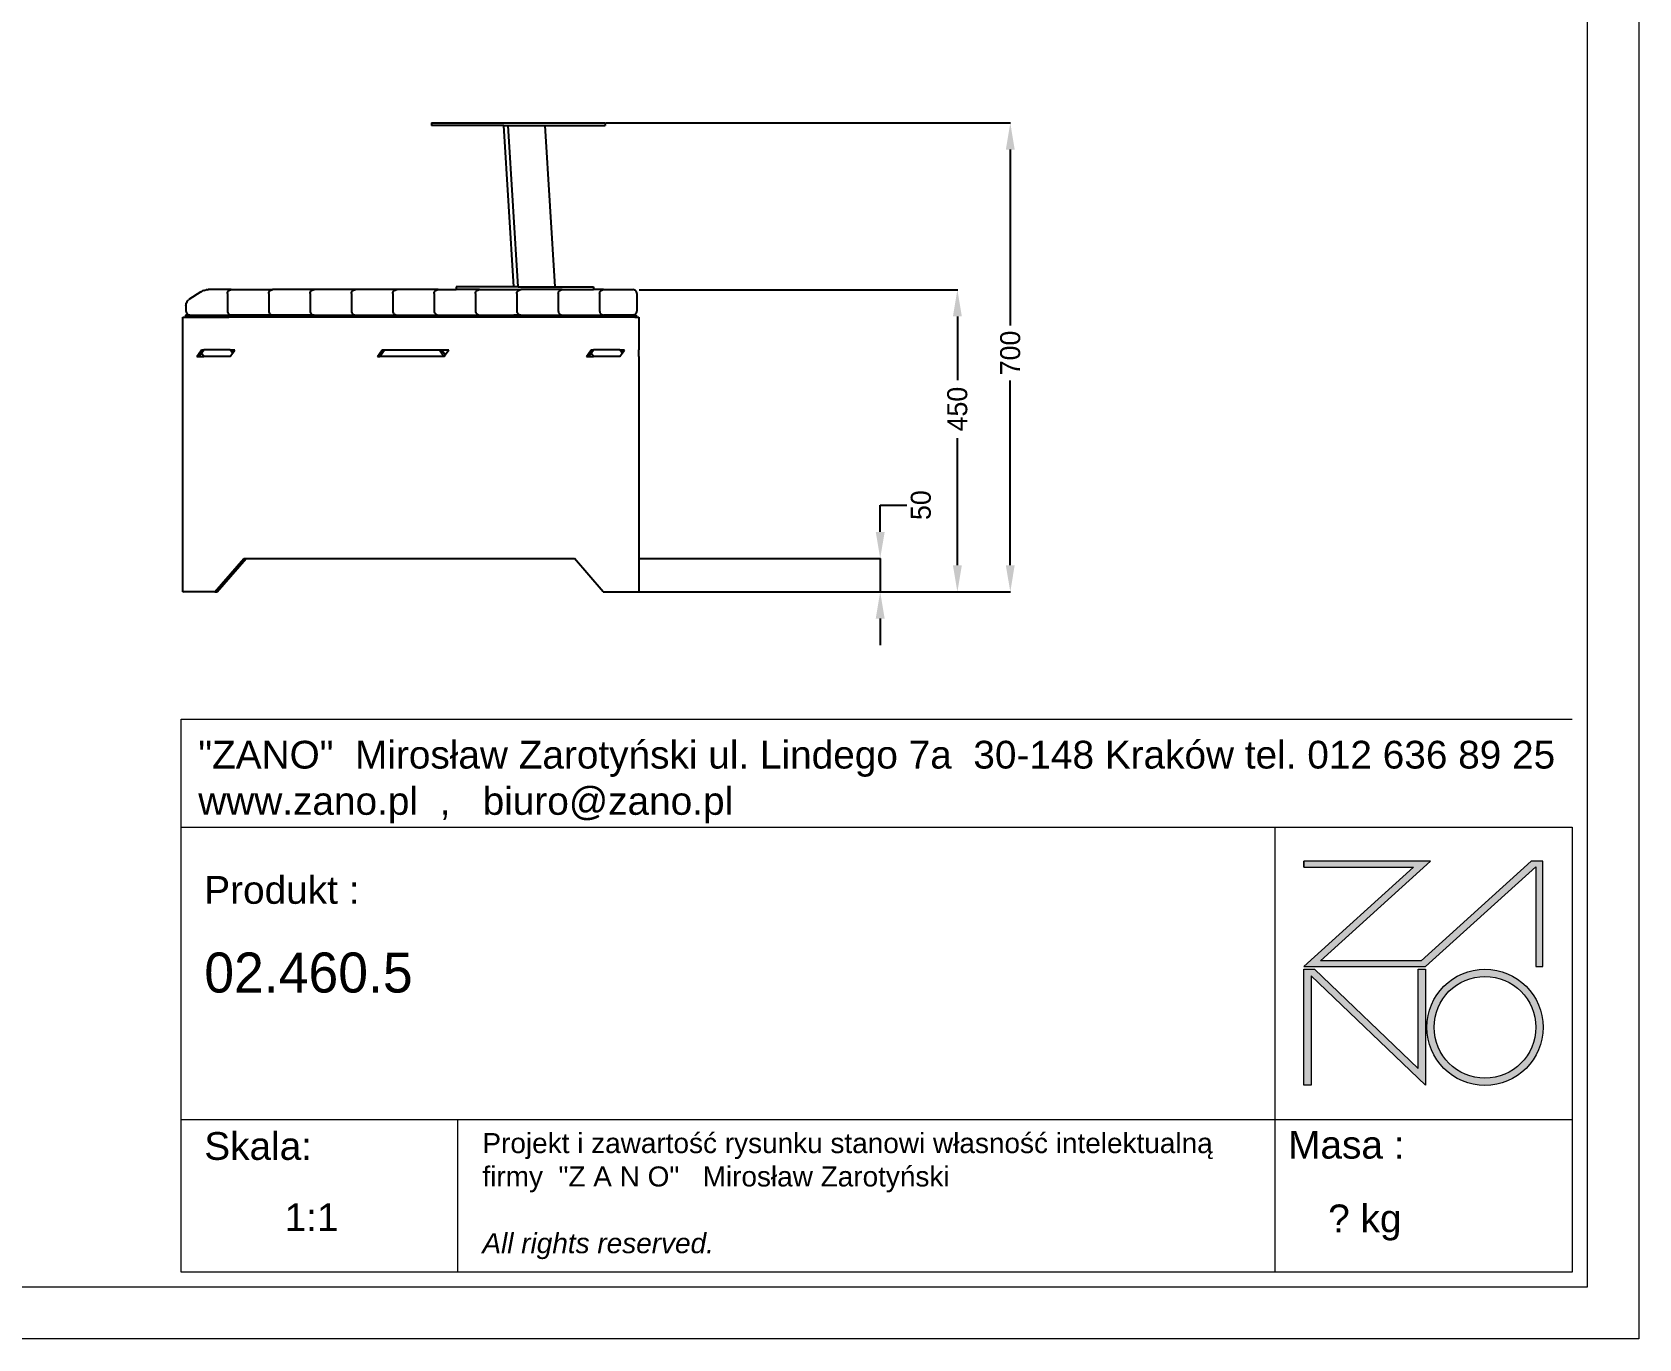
# Model space of a CAD drawing. Header units: millimetres. Extents: x 30 to 5436, y 105 to 4112.
# Drawn here: x 3028 to 5436, y 105 to 2063 of the extents above; entities that cross this region are included whole.
import ezdxf

# ---------------------------------------------------------------- set-up
doc = ezdxf.new("R2010")
doc.units = ezdxf.units.MM
doc.layers.add('DIMS', color=1, linetype='Continuous')
doc.layers.add('tabelka', color=155, linetype='Continuous')
doc.dimstyles.new('ISO-25', dxfattribs={"dimtxt": 2.5, "dimasz": 2.5, "dimexe": 1.25, "dimexo": 0.625, "dimtad": 1, "dimtxsty": 'Standard', "dimcen": 2.5, "dimadec": 0, "dimazin": 0, "dimtfac": 1, "dimtmove": 0, "dimatfit": 3, "dimfxl": 1, "dimarcsym": 0})

# ---------------------------------------------------------------- blocks, each defined once
blk = doc.blocks.new('*D45')
at = {"layer": 'Defpoints', "color": 0}
for p in [(3886.6, 1927.2), (3937.4, 1224.2), (4494.1, 1224.2)]:
    blk.add_point(p, dxfattribs=at)
at = {"layer": 'DIMS', "color": 0, "lineweight": -2}
for p, q in [((3887.1, 1927.2), (4494.6, 1927.2)), ((4494.1, 1887.2), (4494.1, 1623.3)), ((4494.1, 1264.2), (4494.1, 1541.3)), ((3937.9, 1224.2), (4494.6, 1224.2))]:
    blk.add_line(p, q, dxfattribs=at)
at = {"layer": 'DIMS', "color": 0}
for points in [[(4500.7, 1887.2), (4487.4, 1887.2), (4494.1, 1927.2)], [(4487.4, 1264.2), (4500.7, 1264.2), (4494.1, 1224.2)]]:
    blk.add_solid(points, dxfattribs=at)
at = {"layer": 'DIMS', "color": 0, "insert": (4494.1, 1582.3), "char_height": 30, "attachment_point": 5, "rotation": 90}
blk.add_mtext('700', dxfattribs=at)
blk = doc.blocks.new('*D46')
at = {"layer": 'Defpoints', "color": 0}
for p in [(3937.4, 1274.2), (3937.9, 1224.2), (4299.1, 1224.2)]:
    blk.add_point(p, dxfattribs=at)
at = {"layer": 'DIMS', "color": 0, "lineweight": -2}
for p, q in [((4299.1, 1314.2), (4299.1, 1354.2)), ((4299.1, 1354.2), (4339.1, 1354.2)), ((3937.9, 1274.2), (4299.6, 1274.2)), ((4299.1, 1274.2), (4299.1, 1224.2)), ((3938.4, 1224.2), (4299.6, 1224.2)), ((4299.1, 1184.2), (4299.1, 1144.2))]:
    blk.add_line(p, q, dxfattribs=at)
at = {"layer": 'DIMS', "color": 0}
for points in [[(4292.4, 1314.2), (4305.8, 1314.2), (4299.1, 1274.2)], [(4305.8, 1184.2), (4292.4, 1184.2), (4299.1, 1224.2)]]:
    blk.add_solid(points, dxfattribs=at)
at = {"layer": 'DIMS', "color": 0, "insert": (4360.1, 1354.2), "char_height": 30, "attachment_point": 5, "rotation": 90}
blk.add_mtext('50', dxfattribs=at)
blk = doc.blocks.new('*D50')
at = {"layer": 'Defpoints', "color": 0}
for p in [(3937.4, 1677.2), (3937.9, 1224.2), (4414.8, 1224.2)]:
    blk.add_point(p, dxfattribs=at)
at = {"layer": 'DIMS', "color": 0, "lineweight": -2}
for p, q in [((3937.9, 1677.2), (4415.3, 1677.2)), ((4414.8, 1637.2), (4414.8, 1541.7)), ((4414.8, 1264.2), (4414.8, 1454.7)), ((3938.4, 1224.2), (4415.3, 1224.2))]:
    blk.add_line(p, q, dxfattribs=at)
at = {"layer": 'DIMS', "color": 0}
for points in [[(4421.5, 1637.2), (4408.1, 1637.2), (4414.8, 1677.2)], [(4408.1, 1264.2), (4421.5, 1264.2), (4414.8, 1224.2)]]:
    blk.add_solid(points, dxfattribs=at)
at = {"layer": 'DIMS', "color": 0, "insert": (4414.8, 1498.2), "char_height": 30, "attachment_point": 5, "rotation": 90}
blk.add_mtext('450', dxfattribs=at)
blk = doc.blocks.new('zano')
at = {"layer": 'Defpoints', "lineweight": 5}
for points in [[(6270.2, 3716.2), (6270.2, 3707.4), (6434.8, 3707.4), (6270.2, 3558.4), (6452.4, 3558.4), (6617.9, 3708.2), (6617.9, 3558.4), (6628.6, 3558.4), (6628.6, 3716.2), (6610.7, 3716.2), (6446.1, 3567.2), (6295.4, 3567.2), (6459.9, 3716.2), (6270.2, 3716.2), (6270.2, 3707.4)], [(6270.2, 3554.4), (6286.2, 3554.4), (6441.7, 3405.6), (6441.7, 3554.4), (6452.4, 3554.4), (6452.4, 3380.5), (6281, 3544.6), (6281, 3380.5), (6270.2, 3380.5)]]:
    blk.add_hatch(color=251, dxfattribs=at).paths.add_polyline_path(points)
h = blk.add_hatch(color=251, dxfattribs=at)
h.paths.add_polyline_path([(6454.7, 3467.4, 1), (6628.6, 3467.4, 1)])
h.paths.add_polyline_path([(6617.9, 3467.4, -1), (6465.4, 3467.4, -1)], flags=16)
at = {"layer": 'Defpoints', "color": 251, "lineweight": 5}
blk.add_lwpolyline([(6434.8, 3707.4), (6270.2, 3558.4), (6452.4, 3558.4), (6617.9, 3708.2), (6617.9, 3558.4), (6628.6, 3558.4), (6628.6, 3716.2), (6610.7, 3716.2), (6446.1, 3567.2), (6295.4, 3567.2), (6459.9, 3716.2), (6270.2, 3716.2), (6270.2, 3707.4), (6432.1, 3707.4)], dxfattribs=at)
for points in [[(6270.2, 3716.2), (6270.2, 3707.4), (6434.8, 3707.4), (6270.2, 3558.4), (6452.4, 3558.4), (6617.9, 3708.2), (6617.9, 3558.4), (6628.6, 3558.4), (6628.6, 3716.2), (6610.7, 3716.2), (6446.1, 3567.2), (6295.4, 3567.2), (6459.9, 3716.2), (6270.2, 3716.2), (6270.2, 3707.4)], [(6270.2, 3554.4), (6286.2, 3554.4), (6441.7, 3405.6), (6441.7, 3554.4), (6452.4, 3554.4), (6452.4, 3380.5), (6281, 3544.6), (6281, 3380.5), (6270.2, 3380.5)]]:
    blk.add_lwpolyline(points, close=True, dxfattribs=at)
for radius in [87, 76.3]:
    blk.add_circle((6541.7, 3467.4), radius, dxfattribs=at)

msp = doc.modelspace()

# ---------------------------------------------------------------- linework, layer by layer
for p, q in [((3626.70051, 1927.22466), (3626.70051, 1923.22466)), ((3626.70051, 1927.22466), (3886.57189, 1927.22466)), ((3886.57189, 1927.22466), (3886.58473, 1923.22466)), ((3735.11957, 1923.22466), (3626.70051, 1923.22466)), ((3749.94639, 1681.22466), (3735.11957, 1923.22466)), ((3735.11957, 1923.22466), (3741.43947, 1923.22466)), ((3756.2663, 1681.22466), (3741.43947, 1923.22466)), ((3741.43947, 1923.22466), (3796.83947, 1923.22466)), ((3811.6663, 1681.22466), (3796.83947, 1923.22466)), ((3796.83947, 1923.22466), (3886.58473, 1923.22466)), ((3261.91206, 1661.47341), (3262.88304, 1662.27085)), ((3280.59115, 1673.92596), (3262.92056, 1662.29555)), ((3280.59115, 1673.92596), (3281.85682, 1674.65999)), ((3283.35989, 1675.35721), (3281.85682, 1674.65999)), ((3285.02499, 1675.98267), (3283.35989, 1675.35721)), ((3285.02499, 1675.98267), (3286.76863, 1676.50499)), ((3286.76863, 1676.50499), (3288.50336, 1676.89798)), ((3290.14221, 1677.14195), (3288.50336, 1676.89798)), ((3290.14221, 1677.14195), (3291.60299, 1677.22466)), ((3326.4138, 1677.22466), (3291.60299, 1677.22466)), ((3320.51561, 1671.22466), (3320.66349, 1672.55978)), ((3320.51561, 1671.22466), (3320.51561, 1645.22466)), ((3320.66349, 1672.55978), (3321.09971, 1673.82796)), ((3321.09971, 1673.82796), (3321.80241, 1674.9656)), ((3321.80241, 1674.9656), (3322.73634, 1675.91565)), ((3322.73634, 1675.91565), (3323.85467, 1676.63047)), ((3323.85467, 1676.63047), (3325.10133, 1677.07423)), ((3325.10133, 1677.07423), (3326.4138, 1677.22466)), ((3326.4138, 1677.22466), (3388.40989, 1677.22466)), ((3382.5117, 1671.22466), (3382.65958, 1672.55978)), ((3382.5117, 1671.22466), (3382.5117, 1645.22466)), ((3382.65958, 1672.55978), (3383.09581, 1673.82796)), ((3383.09581, 1673.82796), (3383.7985, 1674.9656)), ((3383.7985, 1674.9656), (3384.73243, 1675.91565)), ((3384.73243, 1675.91565), (3385.85076, 1676.63047)), ((3385.85076, 1676.63047), (3387.09742, 1677.07423)), ((3387.09742, 1677.07423), (3388.40989, 1677.22466)), ((3450.40599, 1677.22466), (3388.40989, 1677.22466)), ((3444.5078, 1671.22466), (3444.65568, 1672.55978)), ((3444.5078, 1671.22466), (3444.5078, 1645.22466)), ((3444.65568, 1672.55978), (3445.0919, 1673.82796)), ((3445.0919, 1673.82796), (3445.7946, 1674.9656)), ((3445.7946, 1674.9656), (3446.72853, 1675.91565)), ((3446.72853, 1675.91565), (3447.84686, 1676.63047)), ((3447.84686, 1676.63047), (3449.09352, 1677.07423)), ((3449.09352, 1677.07423), (3450.40599, 1677.22466)), ((3512.40208, 1677.22466), (3450.40599, 1677.22466)), ((3506.50389, 1671.22466), (3506.65177, 1672.55978)), ((3506.50389, 1671.22466), (3506.50389, 1645.22466)), ((3506.65177, 1672.55978), (3507.088, 1673.82796)), ((3507.088, 1673.82796), (3507.79069, 1674.9656)), ((3507.79069, 1674.9656), (3508.72462, 1675.91565)), ((3508.72462, 1675.91565), (3509.84295, 1676.63047)), ((3509.84295, 1676.63047), (3511.08961, 1677.07423)), ((3511.08961, 1677.07423), (3512.40208, 1677.22466)), ((3574.39818, 1677.22466), (3512.40208, 1677.22466)), ((3568.49999, 1671.22466), (3568.64787, 1672.55978)), ((3568.49999, 1671.22466), (3568.49999, 1645.22466)), ((3568.64787, 1672.55978), (3569.08409, 1673.82796)), ((3569.08409, 1673.82796), (3569.78679, 1674.9656)), ((3569.78679, 1674.9656), (3570.72071, 1675.91565)), ((3570.72071, 1675.91565), (3571.83905, 1676.63047)), ((3571.83905, 1676.63047), (3573.0857, 1677.07423)), ((3573.0857, 1677.07423), (3574.39818, 1677.22466)), ((3636.39427, 1677.22466), (3574.39818, 1677.22466)), ((3630.49608, 1671.22466), (3630.64396, 1672.55978)), ((3630.49608, 1671.22466), (3630.49608, 1645.22466)), ((3630.64396, 1672.55978), (3631.08018, 1673.82796)), ((3631.08018, 1673.82796), (3631.78288, 1674.9656)), ((3631.78288, 1674.9656), (3632.71681, 1675.91565)), ((3632.71681, 1675.91565), (3633.83514, 1676.63047)), ((3633.83514, 1676.63047), (3635.0818, 1677.07423)), ((3635.0818, 1677.07423), (3636.39427, 1677.22466)), ((3636.39427, 1677.22466), (3663.27043, 1677.22466)), ((3663.27043, 1681.22466), (3663.27043, 1677.22466)), ((3749.94639, 1681.22466), (3663.27043, 1681.22466)), ((3698.39036, 1677.22466), (3663.27043, 1677.22466)), ((3692.49217, 1671.22466), (3692.64005, 1672.55978)), ((3692.49217, 1671.22466), (3692.49217, 1645.22466)), ((3692.64005, 1672.55978), (3693.07628, 1673.82796)), ((3693.07628, 1673.82796), (3693.77897, 1674.9656)), ((3693.77897, 1674.9656), (3694.7129, 1675.91565)), ((3694.7129, 1675.91565), (3695.83123, 1676.63047)), ((3695.83123, 1676.63047), (3697.07789, 1677.07423)), ((3697.07789, 1677.07423), (3698.39036, 1677.22466)), ((3698.39036, 1677.22466), (3760.38646, 1677.22466)), ((3756.2663, 1681.22466), (3749.94639, 1681.22466)), ((3754.48827, 1671.22466), (3754.63615, 1672.55978)), ((3754.48827, 1671.22466), (3754.48827, 1645.22466)), ((3754.63615, 1672.55978), (3755.07237, 1673.82796)), ((3755.07237, 1673.82796), (3755.77507, 1674.9656)), ((3755.77507, 1674.9656), (3756.709, 1675.91565)), ((3756.2663, 1681.22466), (3811.6663, 1681.22466)), ((3756.709, 1675.91565), (3757.82733, 1676.63047)), ((3757.82733, 1676.63047), (3759.07399, 1677.07423)), ((3759.07399, 1677.07423), (3760.38646, 1677.22466)), ((3822.38255, 1677.22466), (3760.38646, 1677.22466)), ((3811.6663, 1681.22466), (3869.32297, 1681.22466)), ((3816.48436, 1671.22466), (3816.63224, 1672.55978)), ((3816.48436, 1671.22466), (3816.48436, 1645.22466)), ((3816.63224, 1672.55978), (3817.06847, 1673.82796)), ((3817.06847, 1673.82796), (3817.77116, 1674.9656)), ((3817.77116, 1674.9656), (3818.70509, 1675.91565)), ((3818.70509, 1675.91565), (3819.82342, 1676.63047)), ((3819.82342, 1676.63047), (3821.07008, 1677.07423)), ((3821.07008, 1677.07423), (3822.38255, 1677.22466)), ((3822.38255, 1677.22466), (3869.32297, 1677.22466)), ((3869.32297, 1681.22466), (3869.32297, 1677.22466)), ((3884.37865, 1677.22466), (3869.32297, 1677.22466)), ((3878.48046, 1671.22466), (3878.62834, 1672.55978)), ((3878.48046, 1671.22466), (3878.48046, 1645.22466)), ((3878.62834, 1672.55978), (3879.06456, 1673.82796)), ((3879.06456, 1673.82796), (3879.76726, 1674.9656)), ((3879.76726, 1674.9656), (3880.70118, 1675.91565)), ((3880.70118, 1675.91565), (3881.81952, 1676.63047)), ((3881.81952, 1676.63047), (3883.06617, 1677.07423)), ((3883.06617, 1677.07423), (3884.37865, 1677.22466)), ((3884.37865, 1677.22466), (3928.43145, 1677.22466)), ((3929.76657, 1677.07423), (3928.43145, 1677.22466)), ((3931.03475, 1676.63047), (3929.76657, 1677.07423)), ((3932.17239, 1675.91565), (3931.03475, 1676.63047)), ((3933.12244, 1674.9656), (3932.17239, 1675.91565)), ((3933.83726, 1673.82796), (3933.12244, 1674.9656)), ((3934.28101, 1672.55978), (3933.83726, 1673.82796)), ((3934.43145, 1671.22466), (3934.28101, 1672.55978)), ((3934.43145, 1671.22466), (3934.43145, 1645.22466)), ((3257.89018, 1639.22466), (3257.89018, 1636.25466)), ((3264.41771, 1639.22466), (3257.89018, 1639.22466)), ((3258.51952, 1653.08232), (3258.62892, 1654.5599)), ((3258.51952, 1653.08232), (3258.51952, 1645.22466)), ((3258.51952, 1645.22466), (3258.6674, 1643.88953)), ((3258.62892, 1654.5599), (3258.95164, 1656.10739)), ((3258.6674, 1643.88953), (3259.10362, 1642.62136)), ((3258.95164, 1656.10739), (3259.4715, 1657.6472)), ((3259.10362, 1642.62136), (3259.80631, 1641.48372)), ((3259.4715, 1657.6472), (3260.16243, 1659.10213)), ((3259.80631, 1641.48372), (3260.74024, 1640.53367)), ((3260.16243, 1659.10213), (3260.98978, 1660.39921)), ((3260.74024, 1640.53367), (3261.85858, 1639.81885)), ((3260.98978, 1660.39921), (3261.91206, 1661.47341)), ((3261.85858, 1639.81885), (3263.10523, 1639.37509)), ((3263.10523, 1639.37509), (3264.41771, 1639.22466)), ((3264.41771, 1639.22466), (3326.4138, 1639.22466)), ((3320.51561, 1645.22466), (3320.66349, 1643.88953)), ((3320.66349, 1643.88953), (3321.09971, 1642.62136)), ((3321.09971, 1642.62136), (3321.80241, 1641.48372)), ((3321.80241, 1641.48372), (3322.73634, 1640.53367)), ((3322.73634, 1640.53367), (3323.85467, 1639.81885)), ((3323.85467, 1639.81885), (3325.10133, 1639.37509)), ((3325.10133, 1639.37509), (3326.4138, 1639.22466)), ((3388.40989, 1639.22466), (3326.4138, 1639.22466)), ((3382.5117, 1645.22466), (3382.65958, 1643.88953)), ((3382.65958, 1643.88953), (3383.09581, 1642.62136)), ((3383.09581, 1642.62136), (3383.7985, 1641.48372)), ((3383.7985, 1641.48372), (3384.73243, 1640.53367)), ((3384.73243, 1640.53367), (3385.85076, 1639.81885)), ((3385.85076, 1639.81885), (3387.09742, 1639.37509)), ((3387.09742, 1639.37509), (3388.40989, 1639.22466)), ((3450.40599, 1639.22466), (3388.40989, 1639.22466)), ((3444.5078, 1645.22466), (3444.65568, 1643.88953)), ((3444.65568, 1643.88953), (3445.0919, 1642.62136)), ((3445.0919, 1642.62136), (3445.7946, 1641.48372)), ((3445.7946, 1641.48372), (3446.72853, 1640.53367)), ((3446.72853, 1640.53367), (3447.84686, 1639.81885)), ((3447.84686, 1639.81885), (3449.09352, 1639.37509)), ((3449.09352, 1639.37509), (3450.40599, 1639.22466)), ((3450.40599, 1639.22466), (3512.40208, 1639.22466)), ((3506.50389, 1645.22466), (3506.65177, 1643.88953)), ((3506.65177, 1643.88953), (3507.088, 1642.62136)), ((3507.088, 1642.62136), (3507.79069, 1641.48372)), ((3507.79069, 1641.48372), (3508.72462, 1640.53367)), ((3508.72462, 1640.53367), (3509.84295, 1639.81885)), ((3509.84295, 1639.81885), (3511.08961, 1639.37509)), ((3511.08961, 1639.37509), (3512.40208, 1639.22466)), ((3512.40208, 1639.22466), (3574.39818, 1639.22466)), ((3568.49999, 1645.22466), (3568.64787, 1643.88953)), ((3568.64787, 1643.88953), (3569.08409, 1642.62136)), ((3569.08409, 1642.62136), (3569.78679, 1641.48372)), ((3569.78679, 1641.48372), (3570.72071, 1640.53367)), ((3570.72071, 1640.53367), (3571.83905, 1639.81885)), ((3571.83905, 1639.81885), (3573.0857, 1639.37509)), ((3573.0857, 1639.37509), (3574.39818, 1639.22466)), ((3574.39818, 1639.22466), (3636.39427, 1639.22466)), ((3630.49608, 1645.22466), (3630.64396, 1643.88953)), ((3630.64396, 1643.88953), (3631.08018, 1642.62136)), ((3631.08018, 1642.62136), (3631.78288, 1641.48372)), ((3631.78288, 1641.48372), (3632.71681, 1640.53367)), ((3632.71681, 1640.53367), (3633.83514, 1639.81885)), ((3633.83514, 1639.81885), (3635.0818, 1639.37509)), ((3635.0818, 1639.37509), (3636.39427, 1639.22466)), ((3636.39427, 1639.22466), (3698.39036, 1639.22466)), ((3692.49217, 1645.22466), (3692.64005, 1643.88953)), ((3692.64005, 1643.88953), (3693.07628, 1642.62136)), ((3693.07628, 1642.62136), (3693.77897, 1641.48372)), ((3693.77897, 1641.48372), (3694.7129, 1640.53367)), ((3694.7129, 1640.53367), (3695.83123, 1639.81885)), ((3695.83123, 1639.81885), (3697.07789, 1639.37509)), ((3697.07789, 1639.37509), (3698.39036, 1639.22466)), ((3698.39036, 1639.22466), (3749.94639, 1639.22466)), ((3760.38646, 1639.22466), (3749.94639, 1639.22466)), ((3754.48827, 1645.22466), (3754.63615, 1643.88953)), ((3754.63615, 1643.88953), (3755.07237, 1642.62136)), ((3755.07237, 1642.62136), (3755.77507, 1641.48372)), ((3755.77507, 1641.48372), (3756.709, 1640.53367)), ((3756.709, 1640.53367), (3757.82733, 1639.81885)), ((3757.82733, 1639.81885), (3759.07399, 1639.37509)), ((3759.07399, 1639.37509), (3760.38646, 1639.22466)), ((3760.38646, 1639.22466), (3822.38255, 1639.22466)), ((3816.48436, 1645.22466), (3816.63224, 1643.88953)), ((3816.63224, 1643.88953), (3817.06847, 1642.62136)), ((3817.06847, 1642.62136), (3817.77116, 1641.48372)), ((3817.77116, 1641.48372), (3818.70509, 1640.53367)), ((3818.70509, 1640.53367), (3819.82342, 1639.81885)), ((3819.82342, 1639.81885), (3821.07008, 1639.37509)), ((3821.07008, 1639.37509), (3822.38255, 1639.22466)), ((3822.38255, 1639.22466), (3884.37865, 1639.22466)), ((3878.48046, 1645.22466), (3878.62834, 1643.88953)), ((3878.62834, 1643.88953), (3879.06456, 1642.62136)), ((3879.06456, 1642.62136), (3879.76726, 1641.48372)), ((3879.76726, 1641.48372), (3880.70118, 1640.53367)), ((3880.70118, 1640.53367), (3881.81952, 1639.81885)), ((3881.81952, 1639.81885), (3883.06617, 1639.37509)), ((3883.06617, 1639.37509), (3884.37865, 1639.22466)), ((3928.43145, 1639.22466), (3884.37865, 1639.22466)), ((3929.76657, 1639.37509), (3928.43145, 1639.22466)), ((3933.43145, 1639.22466), (3928.43145, 1639.22466)), ((3929.76657, 1639.37509), (3931.03475, 1639.81885)), ((3931.03475, 1639.81885), (3932.17239, 1640.53367)), ((3932.17239, 1640.53367), (3933.12244, 1641.48372)), ((3933.12244, 1641.48372), (3933.83726, 1642.62136)), ((3933.43145, 1639.22466), (3933.43145, 1636.25466)), ((3933.83726, 1642.62136), (3934.28101, 1643.88953)), ((3934.28101, 1643.88953), (3934.43145, 1645.22466)), ((3253.90388, 1224.22466), (3253.89871, 1636.22466)), ((3253.89871, 1636.22466), (3254.42608, 1636.22466)), ((3253.90388, 1224.22466), (3253.89871, 1636.22466)), ((3254.42608, 1636.22466), (3322.55341, 1636.22466)), ((3257.89018, 1636.25466), (3322.55341, 1636.25466)), ((3322.55341, 1636.25466), (3322.55341, 1636.22466)), ((3322.55341, 1636.25466), (3705.93249, 1636.25466)), ((3705.93249, 1636.22466), (3322.55341, 1636.22466)), ((3705.93249, 1636.25466), (3705.93249, 1636.22466)), ((3705.93249, 1636.25466), (3746.51928, 1636.25466)), ((3746.51928, 1636.22466), (3705.93249, 1636.22466)), ((3746.51928, 1636.22466), (3746.51928, 1636.25466)), ((3746.51928, 1636.25466), (3749.94639, 1636.25466)), ((3749.94639, 1636.22466), (3746.51928, 1636.22466)), ((3749.94639, 1636.22466), (3749.94639, 1636.25466)), ((3749.94639, 1636.25466), (3756.2663, 1636.25466)), ((3756.2663, 1636.22466), (3749.94639, 1636.22466)), ((3756.2663, 1636.22466), (3756.2663, 1636.25466)), ((3756.2663, 1636.25466), (3802.98328, 1636.25466)), ((3802.98328, 1636.22466), (3756.2663, 1636.22466)), ((3802.98328, 1636.25466), (3869.76368, 1636.25466)), ((3869.76368, 1636.22466), (3802.98328, 1636.22466)), ((3869.76368, 1636.22466), (3869.76368, 1636.25466)), ((3869.76368, 1636.25466), (3877.43145, 1636.25466)), ((3877.43145, 1636.22466), (3869.76368, 1636.22466)), ((3877.43145, 1636.25466), (3877.43145, 1636.22466)), ((3877.43145, 1636.25466), (3933.43145, 1636.25466)), ((3931.43145, 1636.22466), (3877.43145, 1636.22466)), ((3931.43145, 1636.22466), (3937.43145, 1636.22466)), ((3937.43145, 1636.22466), (3937.4101, 1587.22466)), ((3274.77138, 1577.22466), (3281.77138, 1587.22466)), ((3274.77138, 1577.22466), (3278.23548, 1577.22466)), ((3278.23548, 1577.22466), (3281.73548, 1582.22466)), ((3278.23548, 1577.22466), (3285.23548, 1577.22466)), ((3281.73548, 1582.22466), (3285.23548, 1587.22466)), ((3285.23548, 1577.22466), (3281.73548, 1582.22466)), ((3281.77138, 1587.22466), (3285.23548, 1587.22466)), ((3324.77138, 1587.22466), (3285.23548, 1587.22466)), ((3324.77138, 1577.22466), (3285.23548, 1577.22466)), ((3328.27138, 1582.22466), (3324.77138, 1587.22466)), ((3324.77138, 1587.22466), (3328.23548, 1587.22466)), ((3324.77138, 1577.22466), (3328.27138, 1582.22466)), ((3330.00343, 1584.69902), (3328.23548, 1587.22466)), ((3328.23548, 1587.22466), (3331.77138, 1587.22466)), ((3328.27138, 1582.22466), (3330.00343, 1584.69902)), ((3330.00343, 1584.69902), (3331.77138, 1587.22466)), ((3545.63987, 1577.22466), (3552.63987, 1587.22466)), ((3545.63987, 1577.22466), (3549.10397, 1577.22466)), ((3549.10397, 1577.22466), (3556.10397, 1587.22466)), ((3645.06296, 1577.22466), (3549.10397, 1577.22466)), ((3552.63987, 1587.22466), (3556.10397, 1587.22466)), ((3556.10397, 1587.22466), (3638.06296, 1587.22466)), ((3645.06296, 1577.22466), (3638.06296, 1587.22466)), ((3638.06296, 1587.22466), (3641.52706, 1587.22466)), ((3647.08346, 1579.28694), (3641.52706, 1587.22466)), ((3641.52706, 1587.22466), (3652.63987, 1587.22466)), ((3645.63987, 1577.22466), (3645.06296, 1577.22466)), ((3645.63987, 1577.22466), (3647.08346, 1579.28694)), ((3647.08346, 1579.28694), (3652.63987, 1587.22466)), ((3858.93145, 1577.22466), (3865.93145, 1587.22466)), ((3858.93145, 1577.22466), (3862.39555, 1577.22466)), ((3862.39555, 1577.22466), (3865.89555, 1582.22466)), ((3862.39555, 1577.22466), (3869.39555, 1577.22466)), ((3865.89555, 1582.22466), (3869.39555, 1587.22466)), ((3869.39555, 1577.22466), (3865.89555, 1582.22466)), ((3865.93145, 1587.22466), (3869.39555, 1587.22466)), ((3908.93145, 1587.22466), (3869.39555, 1587.22466)), ((3908.93145, 1577.22466), (3869.39555, 1577.22466)), ((3912.43145, 1582.22466), (3908.93145, 1587.22466)), ((3908.93145, 1587.22466), (3912.39555, 1587.22466)), ((3908.93145, 1577.22466), (3912.43145, 1582.22466)), ((3914.1635, 1584.69902), (3912.39555, 1587.22466)), ((3912.39555, 1587.22466), (3915.93145, 1587.22466)), ((3912.43145, 1582.22466), (3914.1635, 1584.69902)), ((3914.1635, 1584.69902), (3915.93145, 1587.22466)), ((3937.4101, 1577.22466), (3937.4101, 1587.22466)), ((3937.4101, 1577.22466), (3937.43145, 1274.22466)), ((3301.92608, 1224.22466), (3345.22735, 1274.22466)), ((3305.42422, 1224.22466), (3348.72549, 1274.22466)), ((3305.42422, 1224.26397), (3348.69145, 1274.22466)), ((3345.22735, 1274.22466), (3348.69145, 1274.22466)), ((3348.72549, 1274.22466), (3348.69145, 1274.22466)), ((3348.72549, 1274.22466), (3840.63018, 1274.22466)), ((3883.93145, 1224.22466), (3840.63018, 1274.22466)), ((3937.43145, 1274.22466), (3936.767, 1274.22466)), ((3937.43145, 1274.22466), (3937.43145, 1224.22466)), ((3253.90388, 1224.22466), (3254.42608, 1224.22466)), ((3301.92608, 1224.22466), (3254.42608, 1224.22466)), ((3301.92608, 1224.22466), (3305.39018, 1224.22466)), ((3305.39018, 1224.22466), (3305.42422, 1224.26397)), ((3305.42422, 1224.22466), (3305.39018, 1224.22466)), ((3305.42422, 1224.22466), (3305.42422, 1224.26397)), ((3883.93145, 1224.22466), (3931.43145, 1224.22466)), ((3910.4135, 1224.22466), (3917.55169, 1224.22466)), ((3931.43145, 1224.22466), (3937.43145, 1224.22466))]:
    msp.add_line(p, q)
at = {"layer": 'tabelka', "lineweight": 5}
for p, q in [((3251.29562, 1033.49454), (5336.29562, 1033.49454)), ((3251.29562, 871.71312), (3251.29562, 1033.49454)), ((3251.29562, 1033.49454), (5336.29562, 1033.49454)), ((4890.4343, 871.71312), (4890.4343, 433.1443)), ((3251.29562, 433.1443), (5336.29562, 433.1443)), ((3665.5632, 433.1443), (3665.5632, 204.51903)), ((4890.4343, 433.1443), (4890.4343, 204.51903))]:
    msp.add_line(p, q, dxfattribs=at)
for points in [[(29.92678, 4112.17306), (5436.29564, 4112.17306), (5436.29564, 104.51901), (29.92678, 104.51901)], [(107.32678, 4034.77306), (5358.89564, 4034.77306), (5358.89564, 181.91901), (107.32678, 181.91901)], [(3251.29562, 871.71312), (5336.29562, 871.71312), (5336.29562, 204.51903), (3251.29562, 204.51903)]]:
    msp.add_lwpolyline(points, close=True, dxfattribs=at)

# ---------------------------------------------------------------- block references
msp.add_blockref('zano', (-1336.08205, -2895.88414))

# ---------------------------------------------------------------- texts
at = {"layer": 'tabelka', "lineweight": 5, "attachment_point": 1}
for s, insert, char_height, width in [('{\\fArial|b0|i0|c238|p34;"ZANO"  Mirosław Zarotyński ul. Lindego 7a  30-148 Kraków tel. 012 636 89 25\\Pwww.zano.pl  ,   biuro@zano.pl}', (3276.96597, 1000.98783), 41.5951103, 2040.3804825), ('{\\fArial|b0|i0|c238|p34;Produkt : }', (3285.95599, 798.26101), 41.5951103, 265.2729768), ('{\\fCentury Gothic|b0|i0|c238|p34;02.460.5}', (3285.95599, 683.64664), 60, 849.3757029), ('{\\fArial|b0|i0|c238|p34;Skala: }', (3285.95599, 414.42813), 41.5951103, 191.6754415), ('{\\fArial|b0|i0|c238|p34;Masa :}', (4910.60407, 416.28917), 41.5951103, 200.4566301), ('{\\fArial|b0|i0|c238|p34;1:1}', (3406.39883, 307.60842), 41.5951103, 42.4817454), ('{\\fArial|b0|i0|c238|p34;? kg}', (4970.64556, 305.90999), 41.5951103, 290.5473994)]:
    msp.add_mtext(s, dxfattribs=dict(at, insert=insert, char_height=char_height, width=width))
at = {"layer": 'tabelka', "color": 1, "lineweight": 5, "insert": (3702.82935, 412.98159), "char_height": 30, "width": 1186.1198813, "attachment_point": 1}
msp.add_mtext('{\\fArial|b0|i0|c0|p34;Projekt i zawartość rysunku stanowi własność intelektualną firmy \\fArial|b0|i0|c238|p34; "Z A N O"   Mirosław Zarotyński\\fArial|b0|i1|c238|p34;\\P\\PAll rights reserved.}', dxfattribs=at)

# ---------------------------------------------------------------- dimensions: what is measured, and where the dimension line sits
at = {"layer": 'DIMS'}
for base, p1, p2, text, override, picture, middle in [((4494.06061, 1224.22466), (3886.57189, 1927.22466), (3937.43145, 1224.22466), '700', {"dimtxt": 30, "dimasz": 40, "dimexe": 0.5, "dimexo": 0.5, "dimgap": 6, "dimtad": 0, "dimtih": 1, "dimtoh": 1, "dimdec": 0, "dimzin": 0, "dimadec": 2, "dimtfac": 2, "dimtdec": 1, "dimtzin": 0}, '*D45', (4494.06061, 1582.28778)), ((4414.79124, 1224.22466), (3937.41758, 1677.22466), (3937.93145, 1224.22466), '450', {"dimtxt": 30, "dimasz": 40, "dimexe": 0.5, "dimexo": 0.5, "dimgap": 6, "dimtad": 0, "dimtih": 1, "dimtoh": 1, "dimdec": 0, "dimzin": 0, "dimadec": 2, "dimtfac": 2, "dimtdec": 1, "dimtzin": 0}, '*D50', (4414.79124, 1498.23721)), ((4299.10219, 1224.22466), (3937.43145, 1274.22466), (3937.93145, 1224.22466), '50', {"dimtxt": 30, "dimasz": 40, "dimexe": 0.5, "dimexo": 0.5, "dimgap": 6, "dimtad": 0, "dimtih": 1, "dimtoh": 1, "dimdec": 0, "dimzin": 0, "dimtxsty": 'Standard', "dimadec": 2, "dimtfac": 2, "dimtdec": 1, "dimtzin": 0}, '*D46', (4360.10219, 1354.22466))]:
    dim = msp.add_linear_dim(base=base, p1=p1, p2=p2, angle=270, text=text, dimstyle='ISO-25', override=override, dxfattribs=at)
    dim.commit()
    dim.dimension.update_dxf_attribs({"geometry": picture, "text_midpoint": middle, "dimtype": 160, "text_rotation": 90})

doc.saveas('drawing.dxf')
